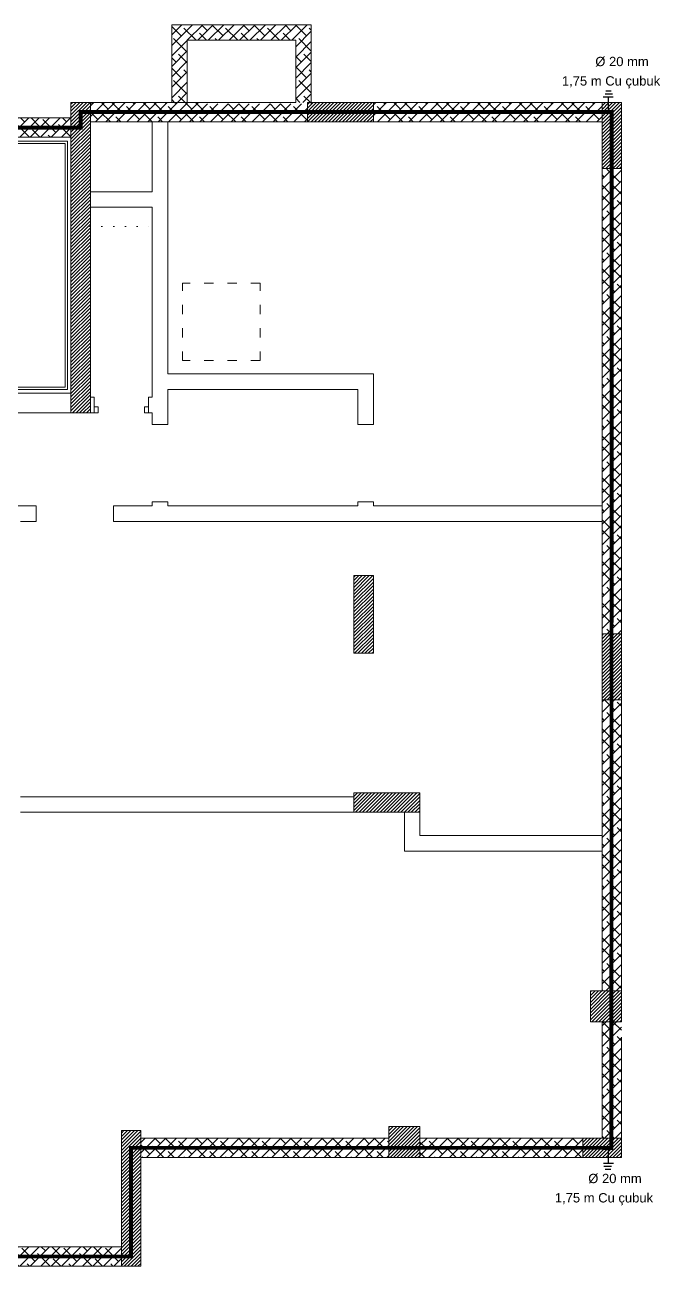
# Model space of a CAD drawing. Header units: millimetres. Extents: x 3395 to 31170, y 2853 to 7104.
# Drawn here: x 6611 to 7431, y 4414 to 6014 of the extents above; entities that cross this region are included whole.
import ezdxf

# ---------------------------------------------------------------- set-up
doc = ezdxf.new("R2010")
doc.units = ezdxf.units.MM
for name, pattern in [('ACAD_ISO02W100', [15, 12, -3]), ('ACAD_ISO03W100', [30, 12, -18]), ('ACAD_ISO07W100', [3, 0, -3])]:
    doc.linetypes.add(name, pattern=pattern)
doc.layers.add('Duvar', color=7, linetype='Continuous', lineweight=20)
doc.layers.add('TR', color=252, linetype='Continuous', lineweight=5)
for name, color, linetype in [('Tarama', 42, 'Continuous'), ('TopraklamaY.', 3, 'ACAD_ISO02W100'), ('YazılarY.', 7, 'Continuous')]:
    doc.layers.add(name, color=color, linetype=linetype)
doc.styles.add('TXTX', font='arial.ttf')
pattern_1 = [(45, (12228.046, 21975.931), (-6.735192, 6.735192), []), (135, (12228.046, 21975.931), (-20.2055763, 6.735192), [23.8125, -14.2875])]
pattern_2 = [(45, (12228.046, 21975.931), (-6.735192, 6.735192), []), (135, (12228.046, 21975.931), (-20.2055763, 6.735192), [23.8125, -14.2875])]

msp = doc.modelspace()

# ---------------------------------------------------------------- hatches: boundary and pattern name
at = {"layer": 'TR'}
h = msp.add_hatch(dxfattribs=at)
h.set_pattern_fill('ANSI38', color=256, scale=3)
h.set_pattern_definition([(45, (12228.046, 21975.931), (-6.735192, 6.735192), []), (135, (12228.046, 21975.931), (-20.2055763, 6.735192), [23.8125, -14.2875])])
h.paths.add_polyline_path([(6820.7, 5914.4), (6820.7, 5994.4), (6960.7, 5994.4), (6960.7, 5914.4), (6961.1, 5914.4), (6980.7, 5914.4), (6980.7, 5917.4), (6980.7, 6014.4), (6800.7, 6014.4), (6800.7, 5917.4), (6800.7, 5914.4)])
h = msp.add_hatch(dxfattribs=at)
h.set_pattern_fill('ANSI38', color=256, scale=3)
h.set_pattern_definition(pattern_1)
h.paths.add_polyline_path([(6840.7, 5889.4), (6840.7, 5914.4), (6696.1, 5914.4), (6695.7, 5914.4), (6695.7, 5889.4), (6775.6, 5889.4), (6795.7, 5889.4)])
h = msp.add_hatch(dxfattribs=at)
h.set_pattern_fill('ANSI38', color=256, scale=3)
h.set_pattern_definition(pattern_2)
h.paths.add_polyline_path([(6840.7, 5914.4), (6840.7, 5904.4), (6840.7, 5899.4), (6840.7, 5889.4), (6975.7, 5889.4), (6975.7, 5914.4), (6960.7, 5914.4)])
h.paths.add_polyline_path([(6975.7, 5914.4), (6986.8, 5912.5), (6735.4, 5912.5), (6735.4, 5914.4)])
h = msp.add_hatch(dxfattribs=at)
h.set_pattern_fill('ANSI38', color=256, scale=3)
h.set_pattern_definition(pattern_2)
h.paths.add_polyline_path([(7355.7, 5889.4), (7355.7, 5914.4), (7060.7, 5914.4), (7060.7, 5889.4)])
h = msp.add_hatch(dxfattribs=at)
h.set_pattern_fill('ANSI38', color=256, scale=3)
h.set_pattern_definition([(45, (-98101.065, 149597.952), (-6.7351921, 6.7351921), []), (135, (-98101.065, 149597.952), (-20.20557627, 6.7351921), [23.8125, -14.2875])])
h.paths.add_polyline_path([(6670.7, 5894.4), (6335.6, 5894.4), (6335.6, 5869.4), (6670.7, 5869.4)])
h.paths.add_polyline_path([(6365.8, 5872.3), (6365.8, 5892.1), (6344.4, 5892.1), (6344.4, 5872.3)], flags=24)
h.paths.add_polyline_path([(6654.8, 5872.3), (6654.8, 5892.1), (6633.4, 5892.1), (6633.4, 5872.3)], flags=24)
h = msp.add_hatch(dxfattribs=at)
h.set_pattern_fill('ANSI38', color=256, scale=3)
h.set_pattern_definition(pattern_2)
h.paths.add_polyline_path([(7380.7, 5829.4), (7355.7, 5829.4), (7355.7, 5394.4), (7355.7, 5374.4), (7355.7, 5369.6), (7380.7, 5369.6)])
h.paths.add_polyline_path([(7380.7, 5369.6), (7355.7, 5369.6), (7355.7, 5229.4), (7380.7, 5229.4)])
h = msp.add_hatch(dxfattribs=at)
h.set_pattern_fill('ANSI38', color=256, scale=3)
h.set_pattern_definition(pattern_2)
h.paths.add_polyline_path([(7355.7, 5144.4), (7355.7, 5019.4), (7355.7, 4999.4), (7355.7, 4769.4), (7380.7, 4769.4), (7380.7, 5144.4)])
h = msp.add_hatch(dxfattribs=at)
h.set_pattern_fill('ANSI38', color=256, scale=3)
h.set_pattern_definition(pattern_2)
h.paths.add_polyline_path([(7355.7, 4579.4), (7356.1, 4579.4), (7380.7, 4579.4), (7380.7, 4709.8), (7380.7, 4729.4), (7355.7, 4729.4), (7355.7, 4579.4)])
h.paths.add_polyline_path([(7355.7, 4579.4), (7355.7, 4579.4)], flags=16)
h = msp.add_hatch(dxfattribs=at)
h.set_pattern_fill('ANSI38', color=256, scale=3)
h.set_pattern_definition(pattern_1)
h.paths.add_polyline_path([(7080.7, 4554.4), (7080.7, 4579.4), (6760.7, 4579.4), (6760.7, 4554.4)])
h = msp.add_hatch(dxfattribs=at)
h.set_pattern_fill('ANSI38', color=256, scale=3)
h.set_pattern_definition(pattern_2)
h.paths.add_polyline_path([(7330.7, 4579.4), (7120.7, 4579.4), (7120.7, 4554.4), (7330.7, 4554.4)])
h = msp.add_hatch(dxfattribs=at)
h.set_pattern_fill('ANSI38', color=256, scale=3)
h.set_pattern_definition([(45, (12228.046, 21985.931), (-6.735192, 6.735192), []), (135, (12228.046, 21985.931), (-20.2055763, 6.735192), [23.8125, -14.2875])])
h.paths.add_polyline_path([(6335.6, 4439.4), (6335.7, 4414.4), (6735.7, 4414.4), (6735.7, 4439.4)])

# ---------------------------------------------------------------- linework, layer by layer
at = {"layer": 'Duvar', "color": 254, "ltscale": 2}
for p, q in [((6800.7, 5914.4), (6800.7, 6014.4)), ((6800.7, 6014.4), (6980.7, 6014.4)), ((6980.7, 5914.4), (6980.7, 6014.4)), ((6820.7, 5914.4), (6820.7, 5994.4)), ((6820.7, 5994.4), (6960.7, 5994.4)), ((6960.7, 5914.4), (6960.7, 5994.4)), ((6695.7, 5914.4), (6940.7, 5914.4)), ((6940.7, 5914.4), (6960.7, 5914.4)), ((7060.7, 5914.4), (7355.7, 5914.4)), ((6695.7, 5889.4), (6940.7, 5889.4)), ((6940.7, 5889.4), (6979, 5889.4)), ((7060.7, 5889.4), (7355.7, 5889.4)), ((6795.7, 5564.4), (7060.7, 5564.4)), ((7060.7, 5564.4), (7060.7, 5499.4)), ((6305.7, 5539.4), (6670.7, 5539.4)), ((6795.7, 5544.4), (7040.7, 5544.4)), ((7040.7, 5544.4), (7040.7, 5499.4)), ((6695.7, 5534.4), (6700.7, 5534.4)), ((6770.7, 5534.4), (6775.6, 5534.4)), ((6305.7, 5514.4), (6670.7, 5514.4)), ((6670.7, 5514.4), (6695.7, 5514.4)), ((6695.7, 5514.4), (6700.7, 5514.4)), ((6770.7, 5514.4), (6775.6, 5514.4)), ((6795.7, 5499.4), (6775.6, 5499.4)), ((7040.7, 5499.4), (7060.7, 5499.4)), ((6625.7, 5394.4), (6585.7, 5394.4)), ((6625.7, 5394.4), (6625.7, 5374.4)), ((6775.6, 5394.4), (6725.7, 5394.4)), ((6725.7, 5394.4), (6725.7, 5374.4)), ((6795.7, 5399.4), (6775.6, 5399.4)), ((6795.7, 5394.4), (7040.7, 5394.4)), ((7040.7, 5399.4), (7040.7, 5394.4)), ((7040.7, 5399.4), (7060.7, 5399.4)), ((7060.7, 5399.4), (7060.7, 5394.4)), ((7060.7, 5394.4), (7355.7, 5394.4)), ((6625.7, 5374.4), (6605.7, 5374.4)), ((7355.7, 5374.4), (6725.7, 5374.4)), ((7035.7, 5019.4), (6605.7, 5019.4)), ((6605.7, 4999.4), (7035.7, 4999.4)), ((7100.7, 4999.4), (7100.7, 4949.4)), ((7120.7, 4999.4), (7120.7, 4969.4)), ((7120.7, 4969.4), (7355.7, 4969.4)), ((7100.7, 4949.4), (7355.7, 4949.4)), ((7355.7, 4729.4), (7355.7, 4579.4)), ((7380.7, 4709.4), (7380.7, 4554.4)), ((7120.7, 4579.4), (7355.7, 4579.4)), ((7120.7, 4554.4), (7380.7, 4554.4))]:
    msp.add_line(p, q, dxfattribs=at)
at = {"layer": 'Duvar', "color": 254, "linetype": 'Continuous'}
for p, q in [((6670.7, 5914.4), (6695.7, 5914.4)), ((6670.7, 5914.4), (6670.7, 5514.4)), ((6695.7, 5914.4), (6695.7, 5514.4)), ((6975.7, 5914.4), (7060.7, 5914.4)), ((6975.7, 5914.4), (6975.7, 5889.4)), ((7060.7, 5914.4), (7060.7, 5889.4)), ((7355.7, 5914.4), (7380.7, 5914.4)), ((7355.7, 5914.4), (7355.7, 5829.4)), ((7380.7, 5914.4), (7380.7, 5829.4)), ((6975.7, 5889.4), (7060.7, 5889.4)), ((7355.7, 5829.4), (7380.7, 5829.4)), ((6670.7, 5514.4), (6695.7, 5514.4)), ((7035.7, 5304.4), (7060.7, 5304.4)), ((7035.7, 5304.4), (7035.7, 5204.4)), ((7060.7, 5304.4), (7060.7, 5204.4)), ((7355.7, 5229.4), (7380.7, 5229.4)), ((7355.7, 5229.4), (7355.7, 5144.4)), ((7380.7, 5229.4), (7380.7, 5144.4)), ((7035.7, 5204.4), (7060.7, 5204.4)), ((7355.7, 5144.4), (7380.7, 5144.4)), ((7035.7, 5024.4), (7120.7, 5024.4)), ((7035.7, 5024.4), (7035.7, 4999.4)), ((7120.7, 5024.4), (7120.7, 4999.4)), ((7035.7, 4999.4), (7120.7, 4999.4)), ((7340.7, 4769.4), (7380.7, 4769.4)), ((7340.7, 4769.4), (7340.7, 4729.4)), ((7380.7, 4769.4), (7380.7, 4729.4)), ((7340.7, 4729.4), (7380.7, 4729.4)), ((7080.7, 4594.4), (7120.7, 4594.4)), ((7080.7, 4594.4), (7080.7, 4554.4)), ((7120.7, 4594.4), (7120.7, 4554.4)), ((6735.7, 4589.4), (6760.7, 4589.4)), ((6735.7, 4589.4), (6735.7, 4414.4)), ((6760.7, 4589.4), (6760.7, 4414.4)), ((7330.7, 4579.4), (7380.7, 4579.4)), ((7330.7, 4579.4), (7330.7, 4554.4)), ((7380.7, 4579.4), (7380.7, 4554.4)), ((7080.7, 4554.4), (7120.7, 4554.4)), ((7330.7, 4554.4), (7380.7, 4554.4)), ((6735.7, 4414.4), (6760.7, 4414.4))]:
    msp.add_line(p, q, dxfattribs=at)
at = {"layer": 'Duvar', "color": 254}
for p, q in [((7355.7, 5229.4), (7355.7, 5914.4)), ((6670.7, 5894.4), (6314.9, 5894.4)), ((6775.6, 5889.4), (6775.6, 5799.3)), ((6795.7, 5779.3), (6795.7, 5889.4)), ((7380.7, 5229.4), (7380.7, 5891.4)), ((6666.2, 5864.4), (6321.7, 5864.4)), ((6663.2, 5861.4), (6321.7, 5861.4)), ((6670.7, 5869.4), (6335.6, 5869.4)), ((6663.2, 5861.4), (6663.2, 5547.4)), ((6666.2, 5864.4), (6666.2, 5544.4)), ((6775.6, 5869.3), (6775.6, 5799.3)), ((6695.7, 5799.3), (6775.6, 5799.3)), ((6695.7, 5779.3), (6775.6, 5779.3)), ((6695.7, 5779.3), (6775.6, 5779.3)), ((6775.6, 5779.3), (6775.6, 5534.4)), ((6795.7, 5564.4), (6795.7, 5779.3)), ((6423.8, 5544.4), (6666.2, 5544.4)), ((6425.8, 5547.4), (6663.2, 5547.4)), ((6795.7, 5499.4), (6795.7, 5544.4)), ((6775.6, 5514.4), (6775.6, 5499.4)), ((6775.6, 5399.4), (6775.6, 5394.4)), ((6795.7, 5394.4), (6795.7, 5399.4)), ((7355.7, 4769.4), (7355.7, 5204.5)), ((7380.7, 4749.4), (7380.7, 5204.5)), ((6760.7, 4579.4), (7080.7, 4579.4)), ((6760.7, 4554.4), (7080.7, 4554.4)), ((6735.7, 4439.4), (6335.6, 4439.4)), ((6335.6, 4414.4), (6735.7, 4414.4))]:
    msp.add_line(p, q, dxfattribs=at)
at = {"layer": 'Duvar', "color": 254, "linetype": 'ACAD_ISO07W100', "ltscale": 5}
msp.add_line((6695.6, 5754.3), (6775.6, 5754.3), dxfattribs=at)
at = {"layer": 'Duvar', "color": 254}
for points in [[(6700.7, 5514.4), (6700.7, 5534.4)], [(6770.7, 5514.4), (6770.7, 5534.4)]]:
    msp.add_lwpolyline(points, dxfattribs=at)
for points in [[(6700.7, 5514.4), (6700.7, 5521.9), (6705.7, 5521.9), (6705.7, 5514.4)], [(6765.7, 5514.4), (6765.7, 5521.9), (6770.7, 5521.9), (6770.7, 5514.4)]]:
    msp.add_lwpolyline(points, close=True, dxfattribs=at)
at = {"layer": 'Tarama', "const_width": 5}
msp.add_lwpolyline([(6405.6, 5881.9), (6670.7, 5881.9), (6683.2, 5881.9), (6683.2, 5896.9), (6683.2, 5899.4), (6683.1, 5901.9), (7355.7, 5901.9), (7368.2, 5901.9), (7367.7, 4579.4), (7367.7, 4566.9), (6760.7, 4566.9), (6748.2, 4566.9), (6748.2, 4439.4), (6748.2, 4426.9), (6335.6, 4426.9)], dxfattribs=at)
at = {"layer": 'Tarama', "color": 7, "true_color": 0xffffff, "const_width": 5}
for points in [[(7357.8, 5901.9), (7369.2, 5901.9)], [(7369.6, 4566.5), (7358.3, 4566.5)]]:
    msp.add_lwpolyline(points, dxfattribs=at)
at = {"layer": 'TopraklamaY.', "linetype": 'ByBlock'}
for p, q in [((7370, 5921.3), (7357.1, 5921.3)), ((7369.3, 5925.1), (7359.6, 5925.1)), ((7367.6, 5928.8), (7360.5, 5928.8)), ((7363.8, 5901.9), (7363.8, 5921.3)), ((7363.7, 4566.4), (7363.7, 4547.1)), ((7357.5, 4547.1), (7370.4, 4547.1)), ((7358.1, 4543.3), (7367.9, 4543.3)), ((7359.9, 4539.6), (7367, 4539.6))]:
    msp.add_line(p, q, dxfattribs=at)
at = {"layer": 'TR', "ltscale": 2}
for p, q in [((6670.7, 5911.9), (6673.1, 5914.4)), ((6670.7, 5907.4), (6677.6, 5914.4)), ((6670.7, 5902.9), (6682.1, 5914.4)), ((6670.7, 5898.4), (6686.6, 5914.4)), ((6670.7, 5893.9), (6691.1, 5914.4)), ((6670.7, 5889.4), (6695.6, 5914.4)), ((6670.7, 5884.9), (6695.7, 5909.9)), ((6670.7, 5880.4), (6695.7, 5905.4)), ((6975.7, 5911.5), (6978.5, 5914.4)), ((6975.7, 5907.1), (6983, 5914.4)), ((6975.7, 5902.6), (6987.5, 5914.4)), ((6975.7, 5898.1), (6991.9, 5914.4)), ((6975.7, 5893.6), (6996.4, 5914.4)), ((6975.9, 5889.4), (7000.9, 5914.4)), ((6980.4, 5889.4), (7005.4, 5914.4)), ((6984.9, 5889.4), (7009.9, 5914.4)), ((6989.4, 5889.4), (7014.4, 5914.4)), ((6993.9, 5889.4), (7018.9, 5914.4)), ((6998.4, 5889.4), (7023.4, 5914.4)), ((7002.9, 5889.4), (7027.9, 5914.4)), ((7007.4, 5889.4), (7032.4, 5914.4)), ((7011.8, 5889.4), (7036.8, 5914.4)), ((7016.3, 5889.4), (7041.3, 5914.4)), ((7020.8, 5889.4), (7045.8, 5914.4)), ((7025.3, 5889.4), (7050.3, 5914.4)), ((7029.8, 5889.4), (7054.8, 5914.4)), ((7034.3, 5889.4), (7059.3, 5914.4)), ((7038.8, 5889.4), (7060.7, 5911.2)), ((7043.3, 5889.4), (7060.7, 5906.7)), ((7355.7, 5909.9), (7360.1, 5914.4)), ((7355.7, 5905.4), (7364.6, 5914.4)), ((7355.7, 5900.9), (7369.1, 5914.4)), ((7355.7, 5896.4), (7373.6, 5914.4)), ((7355.7, 5891.9), (7378.1, 5914.4)), ((7355.7, 5887.4), (7380.7, 5912.4)), ((7355.7, 5882.9), (7380.7, 5907.9)), ((6670.7, 5876), (6695.7, 5901)), ((6670.7, 5871.5), (6695.7, 5896.5)), ((6670.7, 5867), (6695.7, 5892)), ((7047.8, 5889.4), (7060.7, 5902.3)), ((7052.3, 5889.4), (7060.7, 5897.8)), ((7056.7, 5889.4), (7060.7, 5893.3)), ((7355.7, 5878.5), (7380.7, 5903.5)), ((7355.7, 5874), (7380.7, 5899)), ((7355.7, 5869.5), (7380.7, 5894.5)), ((7355.7, 5865), (7380.7, 5890)), ((6670.7, 5862.5), (6695.7, 5887.5)), ((6670.7, 5858), (6695.7, 5883)), ((6670.7, 5853.5), (6695.7, 5878.5)), ((6670.7, 5849), (6695.7, 5874)), ((7355.7, 5860.5), (7380.7, 5885.5)), ((7355.7, 5856), (7380.7, 5881)), ((7355.7, 5851.5), (7380.7, 5876.5)), ((7355.7, 5847), (7380.7, 5872)), ((6670.7, 5844.5), (6695.7, 5869.5)), ((6670.7, 5840), (6695.7, 5865)), ((6670.7, 5835.5), (6695.7, 5860.5)), ((6670.7, 5831.1), (6695.7, 5856.1)), ((7355.7, 5842.5), (7380.7, 5867.5)), ((7355.7, 5838), (7380.7, 5863)), ((7355.7, 5833.6), (7380.7, 5858.6)), ((6670.7, 5826.6), (6695.7, 5851.6)), ((6670.7, 5822.1), (6695.7, 5847.1)), ((6670.7, 5817.6), (6695.7, 5842.6)), ((7356, 5829.4), (7380.7, 5854.1)), ((7360.4, 5829.4), (7380.7, 5849.6)), ((7364.9, 5829.4), (7380.7, 5845.1)), ((7369.4, 5829.4), (7380.7, 5840.6)), ((6670.7, 5813.1), (6695.7, 5838.1)), ((6670.7, 5808.6), (6695.7, 5833.6)), ((6670.7, 5804.1), (6695.7, 5829.1)), ((6670.7, 5799.6), (6695.7, 5824.6)), ((7373.9, 5829.4), (7380.7, 5836.1)), ((7378.4, 5829.4), (7380.7, 5831.6)), ((6670.7, 5795.1), (6695.7, 5820.1)), ((6670.7, 5790.6), (6695.7, 5815.6)), ((6670.7, 5786.2), (6695.7, 5811.2)), ((6670.7, 5781.7), (6695.7, 5806.7)), ((6670.7, 5777.2), (6695.7, 5802.2)), ((6670.7, 5772.7), (6695.7, 5797.7)), ((6670.7, 5768.2), (6695.7, 5793.2)), ((6670.7, 5763.7), (6695.7, 5788.7)), ((6670.7, 5759.2), (6695.7, 5784.2)), ((6670.7, 5754.7), (6695.7, 5779.7)), ((6670.7, 5750.2), (6695.7, 5775.2)), ((6670.7, 5745.7), (6695.7, 5770.7)), ((6670.7, 5741.2), (6695.7, 5766.2)), ((6670.7, 5736.8), (6695.7, 5761.8)), ((6670.7, 5732.3), (6695.7, 5757.3)), ((6670.7, 5727.8), (6695.7, 5752.8)), ((6670.7, 5723.3), (6695.7, 5748.3)), ((6670.7, 5718.8), (6695.7, 5743.8)), ((6670.7, 5714.3), (6695.7, 5739.3)), ((6670.7, 5709.8), (6695.7, 5734.8)), ((6670.7, 5705.3), (6695.7, 5730.3)), ((6670.7, 5700.8), (6695.7, 5725.8)), ((6670.7, 5696.3), (6695.7, 5721.3)), ((6670.7, 5691.9), (6695.7, 5716.9)), ((6670.7, 5687.4), (6695.7, 5712.4)), ((6670.7, 5682.9), (6695.7, 5707.9)), ((6670.7, 5678.4), (6695.7, 5703.4)), ((6670.7, 5673.9), (6695.7, 5698.9)), ((6670.7, 5669.4), (6695.7, 5694.4)), ((6670.7, 5664.9), (6695.7, 5689.9)), ((6670.7, 5660.4), (6695.7, 5685.4)), ((6670.7, 5655.9), (6695.7, 5680.9)), ((6670.7, 5651.4), (6695.7, 5676.4)), ((6670.7, 5647), (6695.7, 5672)), ((6670.7, 5642.5), (6695.7, 5667.5)), ((6670.7, 5638), (6695.7, 5663)), ((6670.7, 5633.5), (6695.7, 5658.5)), ((6670.7, 5629), (6695.7, 5654)), ((6670.7, 5624.5), (6695.7, 5649.5)), ((6670.7, 5620), (6695.7, 5645)), ((6670.7, 5615.5), (6695.7, 5640.5)), ((6670.7, 5611), (6695.7, 5636)), ((6670.7, 5606.5), (6695.7, 5631.5)), ((6670.7, 5602.1), (6695.7, 5627.1)), ((6670.7, 5597.6), (6695.7, 5622.6)), ((6670.7, 5593.1), (6695.7, 5618.1)), ((6670.7, 5588.6), (6695.7, 5613.6)), ((6670.7, 5584.1), (6695.7, 5609.1)), ((6670.7, 5579.6), (6695.7, 5604.6)), ((6670.7, 5575.1), (6695.7, 5600.1)), ((6670.7, 5570.6), (6695.7, 5595.6)), ((6670.7, 5566.1), (6695.7, 5591.1)), ((6670.7, 5561.6), (6695.7, 5586.6)), ((6670.7, 5557.2), (6695.7, 5582.2)), ((6670.7, 5552.7), (6695.7, 5577.7)), ((6670.7, 5548.2), (6695.7, 5573.2)), ((6670.7, 5543.7), (6695.7, 5568.7)), ((6670.7, 5539.2), (6695.7, 5564.2)), ((6670.7, 5534.7), (6695.7, 5559.7)), ((6670.7, 5530.2), (6695.7, 5555.2)), ((6670.7, 5525.7), (6695.7, 5550.7)), ((6670.7, 5521.2), (6695.7, 5546.2)), ((6670.7, 5516.7), (6695.7, 5541.7)), ((6672.8, 5514.4), (6695.7, 5537.3)), ((6677.3, 5514.4), (6695.7, 5532.8)), ((6681.7, 5514.4), (6695.7, 5528.3)), ((6686.2, 5514.4), (6695.7, 5523.8)), ((6690.7, 5514.4), (6695.7, 5519.3)), ((6695.2, 5514.4), (6695.7, 5514.8)), ((7035.7, 5302.5), (7037.5, 5304.4)), ((7035.7, 5298), (7042, 5304.4)), ((7035.7, 5293.5), (7046.5, 5304.4)), ((7035.7, 5289), (7051, 5304.4)), ((7035.7, 5284.6), (7055.5, 5304.4)), ((7035.7, 5280.1), (7060, 5304.4)), ((7035.7, 5275.6), (7060.7, 5300.6)), ((7035.7, 5271.1), (7060.7, 5296.1)), ((7035.7, 5266.6), (7060.7, 5291.6)), ((7035.7, 5262.1), (7060.7, 5287.1)), ((7035.7, 5257.6), (7060.7, 5282.6)), ((7035.7, 5253.1), (7060.7, 5278.1)), ((7035.7, 5248.6), (7060.7, 5273.6)), ((7035.7, 5244.1), (7060.7, 5269.1)), ((7035.7, 5239.7), (7060.7, 5264.7)), ((7035.7, 5235.2), (7060.7, 5260.2)), ((7035.7, 5230.7), (7060.7, 5255.7)), ((7035.7, 5226.2), (7060.7, 5251.2)), ((7035.7, 5221.7), (7060.7, 5246.7)), ((7035.7, 5217.2), (7060.7, 5242.2)), ((7035.7, 5212.7), (7060.7, 5237.7)), ((7035.7, 5208.2), (7060.7, 5233.2)), ((7036.3, 5204.4), (7060.7, 5228.7)), ((7040.8, 5204.4), (7060.7, 5224.2)), ((7045.3, 5204.4), (7060.7, 5219.8)), ((7355.7, 5227.4), (7357.6, 5229.4)), ((7355.7, 5222.9), (7362.1, 5229.4)), ((7355.7, 5218.4), (7366.6, 5229.4)), ((7355.7, 5213.9), (7371.1, 5229.4)), ((7355.7, 5209.4), (7375.6, 5229.4)), ((7355.7, 5204.9), (7380.1, 5229.4)), ((7355.7, 5200.4), (7380.7, 5225.4)), ((7355.7, 5196), (7380.7, 5221)), ((7355.7, 5191.5), (7380.7, 5216.5)), ((7049.8, 5204.4), (7060.7, 5215.3)), ((7054.2, 5204.4), (7060.7, 5210.8)), ((7058.7, 5204.4), (7060.7, 5206.3)), ((7355.7, 5187), (7380.7, 5212)), ((7355.7, 5182.5), (7380.7, 5207.5)), ((7355.7, 5178), (7380.7, 5203)), ((7355.7, 5173.5), (7380.7, 5198.5)), ((7355.7, 5169), (7380.7, 5194)), ((7355.7, 5164.5), (7380.7, 5189.5)), ((7355.7, 5160), (7380.7, 5185)), ((7355.7, 5155.5), (7380.7, 5180.5)), ((7355.7, 5151.1), (7380.7, 5176.1)), ((7355.7, 5146.6), (7380.7, 5171.6)), ((7357.9, 5144.4), (7380.7, 5167.1)), ((7362.4, 5144.4), (7380.7, 5162.6)), ((7366.9, 5144.4), (7380.7, 5158.1)), ((7371.4, 5144.4), (7380.7, 5153.6)), ((7375.9, 5144.4), (7380.7, 5149.1)), ((7380.4, 5144.4), (7380.7, 5144.6)), ((7035.7, 5024.1), (7035.9, 5024.4)), ((7035.7, 5019.6), (7040.4, 5024.4)), ((7035.7, 5015.1), (7044.9, 5024.4)), ((7035.7, 5010.7), (7049.4, 5024.4)), ((7035.7, 5006.2), (7053.9, 5024.4)), ((7035.7, 5001.7), (7058.3, 5024.4)), ((7037.8, 4999.4), (7062.8, 5024.4)), ((7042.3, 4999.4), (7067.3, 5024.4)), ((7046.8, 4999.4), (7071.8, 5024.4)), ((7051.3, 4999.4), (7076.3, 5024.4)), ((7055.8, 4999.4), (7080.8, 5024.4)), ((7060.3, 4999.4), (7085.3, 5024.4)), ((7064.8, 4999.4), (7089.8, 5024.4)), ((7069.3, 4999.4), (7094.3, 5024.4)), ((7073.8, 4999.4), (7098.8, 5024.4)), ((7078.2, 4999.4), (7103.2, 5024.4)), ((7082.7, 4999.4), (7107.7, 5024.4)), ((7087.2, 4999.4), (7112.2, 5024.4)), ((7091.7, 4999.4), (7116.7, 5024.4)), ((7096.2, 4999.4), (7120.7, 5023.8)), ((7100.7, 4999.4), (7120.7, 5019.3)), ((7105.2, 4999.4), (7120.7, 5014.8)), ((7109.7, 4999.4), (7120.7, 5010.3)), ((7114.2, 4999.4), (7120.7, 5005.9)), ((7118.7, 4999.4), (7120.7, 5001.4)), ((7340.7, 4767.9), (7342.2, 4769.4)), ((7340.7, 4763.4), (7346.6, 4769.4)), ((7340.7, 4758.9), (7351.1, 4769.4)), ((7340.7, 4754.4), (7355.6, 4769.4)), ((7340.7, 4749.9), (7360.1, 4769.4)), ((7340.7, 4745.4), (7364.6, 4769.4)), ((7340.7, 4740.9), (7369.1, 4769.4)), ((7340.7, 4736.4), (7373.6, 4769.4)), ((7340.7, 4731.9), (7378.1, 4769.4)), ((7342.6, 4729.4), (7380.7, 4767.5)), ((7347.1, 4729.4), (7380.7, 4763)), ((7351.5, 4729.4), (7380.7, 4758.5)), ((7356, 4729.4), (7380.7, 4754)), ((7360.5, 4729.4), (7380.7, 4749.5)), ((7365, 4729.4), (7380.7, 4745)), ((7369.5, 4729.4), (7380.7, 4740.5)), ((7374, 4729.4), (7380.7, 4736)), ((7378.5, 4729.4), (7380.7, 4731.5)), ((7080.7, 4593.2), (7081.8, 4594.4)), ((7080.7, 4588.7), (7086.3, 4594.4)), ((7080.7, 4584.2), (7090.8, 4594.4)), ((7080.7, 4579.7), (7095.3, 4594.4)), ((7080.7, 4575.2), (7099.8, 4594.4)), ((7080.7, 4570.7), (7104.3, 4594.4)), ((7080.7, 4566.2), (7108.8, 4594.4)), ((7080.7, 4561.7), (7113.3, 4594.4)), ((7080.7, 4557.3), (7117.8, 4594.4)), ((7082.3, 4554.4), (7120.7, 4592.8)), ((6735.7, 4586), (6739.1, 4589.4)), ((6735.7, 4581.5), (6743.6, 4589.4)), ((6735.7, 4577), (6748, 4589.4)), ((6735.7, 4572.5), (6752.5, 4589.4)), ((6735.7, 4568), (6757, 4589.4)), ((6735.7, 4563.5), (6760.7, 4588.5)), ((6735.7, 4559), (6760.7, 4584)), ((6735.7, 4554.5), (6760.7, 4579.5)), ((7086.7, 4554.4), (7120.7, 4588.3)), ((7091.2, 4554.4), (7120.7, 4583.8)), ((7095.7, 4554.4), (7120.7, 4579.3)), ((7330.7, 4578.3), (7331.8, 4579.4)), ((7330.7, 4573.8), (7336.3, 4579.4)), ((7330.7, 4569.3), (7340.7, 4579.4)), ((7330.7, 4564.8), (7345.2, 4579.4)), ((7330.7, 4560.3), (7349.7, 4579.4)), ((7330.7, 4555.8), (7354.2, 4579.4)), ((7333.7, 4554.4), (7358.7, 4579.4)), ((7338.2, 4554.4), (7363.2, 4579.4)), ((7342.7, 4554.4), (7367.7, 4579.4)), ((7347.2, 4554.4), (7372.2, 4579.4)), ((7351.7, 4554.4), (7376.7, 4579.4)), ((7356.2, 4554.4), (7380.7, 4578.9)), ((6735.7, 4550), (6760.7, 4575)), ((6735.7, 4545.5), (6760.7, 4570.5)), ((6735.7, 4541.1), (6760.7, 4566.1)), ((6735.7, 4536.6), (6760.7, 4561.6)), ((7100.2, 4554.4), (7120.7, 4574.8)), ((7104.7, 4554.4), (7120.7, 4570.3)), ((7109.2, 4554.4), (7120.7, 4565.8)), ((7113.7, 4554.4), (7120.7, 4561.3)), ((7360.6, 4554.4), (7380.7, 4574.4)), ((7365.1, 4554.4), (7380.7, 4569.9)), ((7369.6, 4554.4), (7380.7, 4565.4)), ((7374.1, 4554.4), (7380.7, 4560.9)), ((6735.7, 4532.1), (6760.7, 4557.1)), ((6735.7, 4527.6), (6760.7, 4552.6)), ((6735.7, 4523.1), (6760.7, 4548.1)), ((7118.2, 4554.4), (7120.7, 4556.8)), ((7378.6, 4554.4), (7380.7, 4556.4)), ((6735.7, 4518.6), (6760.7, 4543.6)), ((6735.7, 4514.1), (6760.7, 4539.1)), ((6735.7, 4509.6), (6760.7, 4534.6)), ((6735.7, 4505.1), (6760.7, 4530.1)), ((6735.7, 4500.6), (6760.7, 4525.6)), ((6735.7, 4496.2), (6760.7, 4521.2)), ((6735.7, 4491.7), (6760.7, 4516.7)), ((6735.7, 4487.2), (6760.7, 4512.2)), ((6735.7, 4482.7), (6760.7, 4507.7)), ((6735.7, 4478.2), (6760.7, 4503.2)), ((6735.7, 4473.7), (6760.7, 4498.7)), ((6735.7, 4469.2), (6760.7, 4494.2)), ((6735.7, 4464.7), (6760.7, 4489.7)), ((6735.7, 4460.2), (6760.7, 4485.2)), ((6735.7, 4455.7), (6760.7, 4480.7)), ((6735.7, 4451.3), (6760.7, 4476.3)), ((6735.7, 4446.8), (6760.7, 4471.8)), ((6735.7, 4442.3), (6760.7, 4467.3)), ((6735.7, 4437.8), (6760.7, 4462.8)), ((6735.7, 4433.3), (6760.7, 4458.3)), ((6735.7, 4428.8), (6760.7, 4453.8)), ((6735.7, 4424.3), (6760.7, 4449.3)), ((6735.7, 4419.8), (6760.7, 4444.8)), ((6735.7, 4415.3), (6760.7, 4440.3)), ((6739.2, 4414.4), (6760.7, 4435.8)), ((6743.7, 4414.4), (6760.7, 4431.3)), ((6748.2, 4414.4), (6760.7, 4426.9)), ((6752.7, 4414.4), (6760.7, 4422.4)), ((6757.1, 4414.4), (6760.7, 4417.9))]:
    msp.add_line(p, q, dxfattribs=at)
at = {"layer": 'TR', "linetype": 'ACAD_ISO03W100'}
for p, q in [((6814.6, 5581.5), (6814.6, 5681.5)), ((6914.6, 5681.5), (6814.6, 5681.5)), ((6914.6, 5581.5), (6914.6, 5681.5)), ((6914.6, 5581.5), (6814.6, 5581.5))]:
    msp.add_line(p, q, dxfattribs=at)

# ---------------------------------------------------------------- texts
at = {"layer": 'YazılarY.', "style": 'TXTX'}
for s, p in [('%%C 20 mm', (7347, 5961.1)), ('1,75 m Cu çubuk ', (7303.9, 5936.1)), ('%%C 20 mm', (7337.9, 4521.4)), ('1,75 m Cu çubuk ', (7294.8, 4496.5))]:
    msp.add_text(s, height=12, dxfattribs=at).set_placement(p)

doc.saveas('drawing.dxf')
